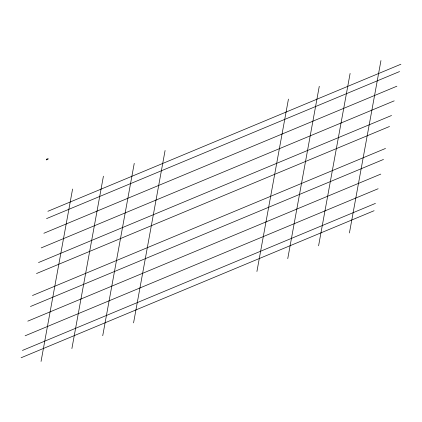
<?xml version="1.0" encoding="UTF-8"?>
<svg xmlns="http://www.w3.org/2000/svg" width="422" height="422" viewBox="0 0 422 422"><rect width="100%" height="100%" fill="white"/><g stroke="black" fill="none" stroke-linecap="round" stroke-linejoin="round"><path stroke-width="0.63" d="M41.05 361.422L72.579 189.04M71.888 348.577L103.416 176.19M102.725 335.727L134.249 163.346M133.563 322.883L165.086 150.501M256.914 271.499L288.437 99.117M287.751 258.654L319.275 86.273M318.584 245.81L350.112 73.423M349.421 232.96L380.95 60.578M47.886 211.29L400.9 64.234M46.547 218.612L399.56 71.555M43.872 233.26L396.88 86.204M41.192 247.909L394.201 100.853M38.513 262.558L391.526 115.501M36.503 273.54L389.517 126.484M32.483 295.516L385.497 148.46M30.474 306.499L383.487 159.442M27.799 321.147L380.808 174.091M25.12 335.796L378.128 188.739M22.44 350.445L375.453 203.388M21.1 357.766L374.114 210.71M46.584 159.205L46.452 159.933L47.992 159.294L48.129 158.561L46.584 159.205"/></g></svg>
